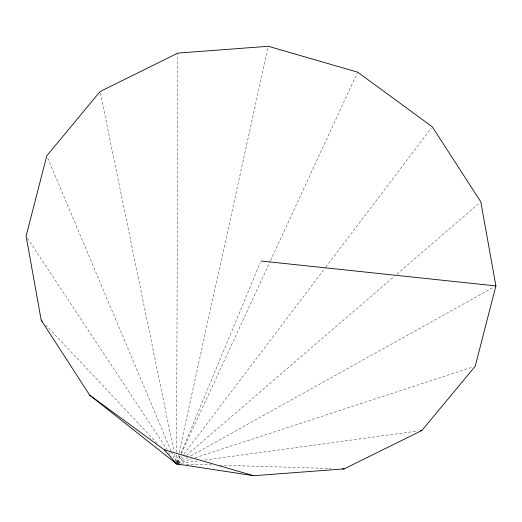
<?xml version="1.0" encoding="UTF-8"?>
<svg xmlns="http://www.w3.org/2000/svg" width="522" height="522" viewBox="0 0 522 522"><rect width="100%" height="100%" fill="white"/><g stroke="black" fill="none" stroke-linecap="round" stroke-linejoin="round"><path stroke-width="0.39" stroke-dasharray="2.61 1.96" d="M176.547 462.264L176.58 453.298M176.58 452.483L177.858 53.094M176.893 462.303L178.818 453.553M178.987 452.757L267.962 47.874M177.167 462.394L180.612 454.127M180.925 453.377L260.374 262.501M177.226 462.414L180.984 454.284M181.33 453.546L270.168 261.378M270.513 260.641L357.648 72.166M177.526 462.596L183.444 454.799M183.933 454.153L325.35 267.74M325.839 267.088L431.283 128.092M177.78 462.831L185.799 455.921M186.419 455.393L394.41 276.268M396.877 274.141L479.581 202.914M177.963 463.099L187.927 457.553M190.771 455.967L494.478 286.708M178.093 463.386L192.018 458.831M195.117 457.82L472.899 366.946M181.388 463.236L199.143 460.815M204.794 460.045L417.894 430.996M186.308 464.188L212.343 464.965M219.664 465.187L331.124 468.515M45.642 324.88L157.044 443.191M27.444 238.123L167.112 449.612M168.906 452.333L171.601 456.417M47.73 158.062L171.164 451.119M171.477 451.869L175.275 460.887M100.394 93.151L173.924 451.138M174.576 454.329L176.051 461.5"/><path stroke-width="0.78" d="M495.9 285.919L475.222 366.19L421.933 430.448L344.142 468.906L253.692 475.712L176.54 463.895L89.732 395.206L41.186 320.143L26.1 236.081L46.778 155.81L100.067 91.552L177.858 53.094L268.308 46.288L357.648 72.166L432.268 126.794L480.814 201.857L495.9 285.919L261 261M420.314 430.663L421.933 430.448M173.761 460.939L176.54 463.895L179.796 463.993M342.51 468.86L344.142 468.906M89.732 395.206L164.352 449.833L253.692 475.712M41.186 320.143L42.295 321.33M164.352 449.833L176.54 463.895L175.907 462.394M175.646 462.538L176.54 463.895"/></g></svg>
